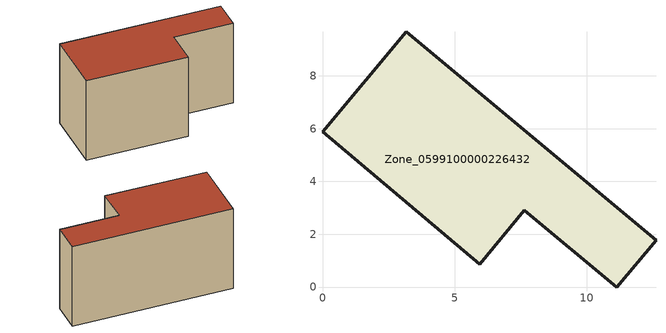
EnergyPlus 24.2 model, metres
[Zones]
Zone_0599100000226432
 floor ground (C_G): 0,5.88 3.18,9.66 12.63,1.77 11.14,0 7.64,2.9 5.95,0.87 z0
 wall outside (C_F): 3.18,9.66 0,5.88 5.95,0.87 7.64,2.9 11.14,0 12.63,1.77 3.18,9.66 z0:6.83
 roof outside (C_R): 12.63,1.77 3.18,9.66 0,5.88 5.95,0.87 7.64,2.9 11.14,0 z6.83
[BUILDING]
Pand.0599100000226432: North Axis=0; Terrain=City; Loads Convergence Tolerance Value=0.04; Temperature Convergence Tolerance Value=0.4; Solar Distribution=FullExterior; Maximum Number of Warmup Days=25; Minimum Number of Warmup Days=1
[Site:Location]
Rotterdam.The.Hague.AP_ZH_NLD Design_Conditions: Latitude=51.96; Longitude=4.45; Time Zone=1; Elevation=-4.5
[SITE:GROUNDTEMPERATURE:BUILDINGSURFACE]
18, 18, 18, 18, 18, 18, 18, 18, 18, 18, 18, 18
[MATERIAL] Thermal Absorptance=0.9; Solar Absorptance=0.7; Visible Absorptance=0.7
Name | Roughness | Thickness | Conductivity | Density | Specific Heat
G.TI.1946 | MediumSmooth | 0.15 | 1 | 540 | 1210
F.TI.1946 | Rough | 0.3 | 0.857143 | 1920 | 840
R.TI.1946 | MediumRough | 0.2 | 0.1 | 1500 | 1000
[CONSTRUCTION]
C_G: G.TI.1946
C_F: F.TI.1946
C_R: R.TI.1946
[ZONE]
Zone_0599100000226432: Type=1; Multiplier=1; Ceiling Height=Autocalculate; Volume=Autocalculate; Floor Area=autocalculate; Part of Total Floor Area=Yes
[ZONEINFILTRATION:DESIGNFLOWRATE]
Infil_Zone_0599100000226432: Zone or ZoneList or Space or SpaceList=Zone_0599100000226432; Schedule=AlwaysOn; Design Flow Rate Calculation Method=Flow/Area; Flow Rate per Floor Area=0.003; Constant Term Coefficient=1; Temperature Term Coefficient=0; Velocity Term Coefficient=0; Velocity Squared Term Coefficient=0
[HVACTEMPLATE:ZONE:IDEALLOADSAIRSYSTEM]
Zone_0599100000226432: Maximum Heating Supply Air Temperature=50; Minimum Cooling Supply Air Temperature=13; Maximum Heating Supply Air Humidity Ratio=0.0156; Minimum Cooling Supply Air Humidity Ratio=0.0077; Heating Limit=NoLimit; Cooling Limit=NoLimit; Dehumidification Control Type=ConstantSensibleHeatRatio; Cooling Sensible Heat Ratio=0.7; Dehumidification Setpoint=60; Humidification Control Type=None; Humidification Setpoint=30; Outdoor Air Method=None; Outdoor Air Flow Rate per Person=0.00944; Outdoor Air Flow Rate per Zone Floor Area=0; Outdoor Air Flow Rate per Zone=0; Demand Controlled Ventilation Type=None; Outdoor Air Economizer Type=NoEconomizer; Heat Recovery Type=None; Sensible Heat Recovery Effectiveness=0.7; Latent Heat Recovery Effectiveness=0.65
[ZONECONTROL:THERMOSTAT]
ThermostatControl_Zone_0599100000226432: Zone or ZoneList=Zone_0599100000226432; Control Type Schedule=DualSetpointControlType; Control 1=Thermostat_Zone_0599100000226432; Temperature Difference Between Cutout And Setpoint=0
[THERMOSTATSETPOINT:DUALSETPOINT]
Thermostat_Zone_0599100000226432: Heating Setpoint Temperature Schedule=HeatingSetpoint_Zone_0599100000226432; Cooling Setpoint Temperature Schedule=CoolingSetpoint_Zone_0599100000226432
[SCHEDULE:COMPACT]
HeatingSetpoint_Zone_0599100000226432: Through: 12/31, For: AllDays, Until: 24:00, 21
CoolingSetpoint_Zone_0599100000226432: Through: 12/31, For: AllDays, Until: 24:00, 24
DualSetpointControlType: Through: 12/31, For: AllDays, Until: 24:00, 4
AlwaysOn: Through: 12/31, For: AllDays, Until: 24:00, 1
